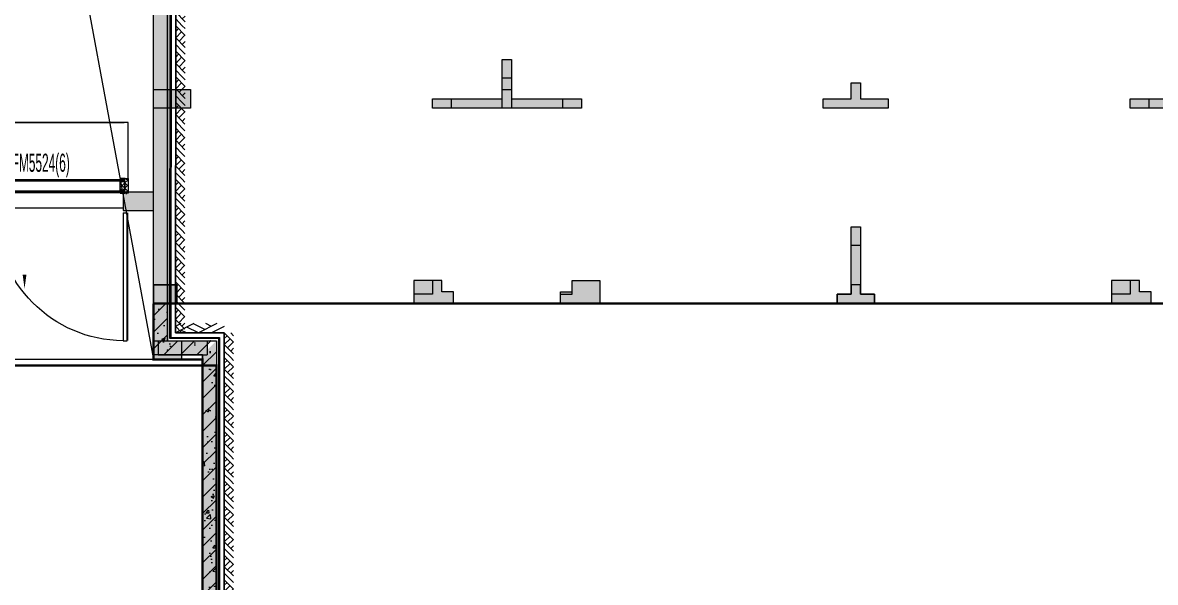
# Model space of a CAD drawing. Extents: x -264757 to 1033689, y 4049843 to 4347093.
# Drawn here: x -24865 to -511, y 4205315 to 4217349 of the extents above; entities that cross this region are included whole.
import ezdxf
from ezdxf.enums import TextEntityAlignment as Align

# ---------------------------------------------------------------- set-up
doc = ezdxf.new("R2010")
doc.units = 0
doc.header["$LTSCALE"] = 1000
doc.header["$MEASUREMENT"] = 0
doc.linetypes.add('DASH', pattern=[0.35, 0.25, -0.1])
doc.layers.add('AX-01DK-PB01$0$AX-03CK-02-PB01$0$AX-03CK-02-PB01$0$PUB_HATCH', color=8, linetype='Continuous')
doc.layers.add('AX-01DK-PB01$0$AX-03CK-02-PB01$0$人防$0$人防$0$WINDOW_TEXT', color=8, linetype='Continuous', plot=False)
doc.layers.add('无关图层', color=8, linetype='Continuous', lineweight=0)
doc.layers.add('车位归属楼栋范围线', color=7, linetype='Continuous', true_color=0x19e6c7)
doc.styles.add('AX-01DK-PB01$0$AX-03CK-02-PB01$0$人防$0$人防$0$_TCH_WINDOW', font='$ GAD E', dxfattribs={"width": 0.7, "bigfont": '$ GAD C'})
doc.styles.get("Standard").update_dxf_attribs({"font": 'gbenor.shx', "bigfont": 'gbcbig.shx'})
pattern_1 = [(45, (-345.37, -29.125), (-56.12660076, 56.12660076), []), (135, (-345.37, -29.125), (-56.12660076, -56.12660076), [])]

# ---------------------------------------------------------------- blocks, each defined once
blk = doc.blocks.new('AX-01DK-PB01$1$$LinePat$素土夯实')
at = {"layer": '无关图层'}
for p, q in [((0, -210), (210, 0)), ((120, -300), (420, 0)), ((420, 0), (608, -188)), ((495, -300), (795, 0)), ((615, 0), (705, -90)), ((315, -105), (502, -293)), ((210, -210), (300, -300)), ((705, -300), (795, -210))]:
    blk.add_line(p, q, dxfattribs=at)
blk = doc.blocks.new('ghdffg44')
at = {"layer": '无关图层'}
h = blk.add_hatch(dxfattribs=at)
h.set_pattern_fill('ANSI37', color=256, scale=50)
h.set_pattern_definition(pattern_1)
h.paths.add_polyline_path([(18259341, 53553200), (18259241, 53553200), (18259241, 53552890), (18259341, 53552890), (18259341, 53552885), (18259171, 53552885), (18259171, 53553205), (18259341, 53553205)])
h = blk.add_hatch(dxfattribs=at)
h.set_pattern_fill('ANSI37', color=256, scale=50)
h.set_pattern_definition(pattern_1)
h.paths.add_polyline_path([(18259241, 53553140), (18259341, 53553140), (18259341, 53552950), (18259241, 53552950)])
for p, q in [((18259206, 53553223), (18259206, 53553193)), ((18259171, 53552885), (18259171, 53551685)), ((18259171, 53551685), (18264926, 53551685))]:
    blk.add_line(p, q, dxfattribs=at)
for points in [[(18259341, 53553200), (18259241, 53553200), (18259241, 53552890), (18259341, 53552890), (18259341, 53552885), (18259171, 53552885), (18259171, 53553205), (18259341, 53553205)], [(18259331, 53553150), (18259336, 53553150), (18259336, 53553145), (18259246, 53553145), (18259246, 53553195), (18259336, 53553195), (18259336, 53553190), (18259331, 53553190), (18259331, 53553185), (18259341, 53553185), (18259341, 53553200), (18259241, 53553200), (18259241, 53553140), (18259341, 53553140), (18259341, 53553155), (18259331, 53553155)], [(18259241, 53553140), (18259341, 53553140), (18259341, 53552950), (18259241, 53552950)], [(18259331, 53552900), (18259336, 53552900), (18259336, 53552895), (18259246, 53552895), (18259246, 53552945), (18259336, 53552945), (18259336, 53552940), (18259331, 53552940), (18259331, 53552935), (18259341, 53552935), (18259341, 53552950), (18259241, 53552950), (18259241, 53552890), (18259341, 53552890), (18259341, 53552905), (18259331, 53552905)]]:
    blk.add_lwpolyline(points, close=True, dxfattribs=at)
for points in [[(18259256, 53553185), (18259256, 53553155)], [(18259256, 53552935), (18259256, 53552905)]]:
    blk.add_lwpolyline(points, dxfattribs=at)
blk = doc.blocks.new('*U130')
at = {"layer": '无关图层'}
for p, q in [((20, 5335), (20, -335)), ((50, 5335), (50, -335)), ((270, 5335), (270, -335)), ((300, 5335), (300, -335))]:
    blk.add_line(p, q, dxfattribs=at)
at = {"layer": '无关图层', "xscale": -1, "rotation": 90}
blk.add_blockref('ghdffg44', (53553205, 18264591), dxfattribs=at)
at = {"layer": '无关图层', "rotation": 90}
blk.add_blockref('ghdffg44', (53553205, -18259591), dxfattribs=at)
at = {"layer": '无关图层'}
blk.add_attdef('卷帘名称', text='', height=350, rotation=90, dxfattribs=at).set_placement((759, 2500), align=Align.CENTER)
blk = doc.blocks.new('SX-CK-PB001-WNC$1$20211103.13313888')
at = {"layer": '无关图层'}
h = blk.add_hatch(color=256, dxfattribs=at)
h.dxf.hatch_style = 1
h.paths.add_polyline_path([(0, 600), (400, 600), (400, 0), (0, 0)])
blk.add_lwpolyline([(0, 600), (400, 600), (400, 0), (0, 0)], close=True, dxfattribs=at)
blk.add_point((200, 300), dxfattribs=at)
blk = doc.blocks.new('AX-01DK-PB01$0$AX-03CK-02-PB01$0$人防$0$人防$0$$U_DORLIB2D$00000002')
at = {"layer": '无关图层'}
for p, q in [((-0.5, 0.545), (-0.5167, 0.545)), ((-0.5, 0.045), (-0.5, 0.545)), ((0.5, 0.045), (0.5, 0.545)), ((0.5, 0.545), (0.5167, 0.545)), ((-0.5, 0.045), (-0.5167, 0.045)), ((0.5, 0.045), (0.5167, 0.045)), ((-0.5, 0.025), (0.5, 0.025))]:
    blk.add_line(p, q, dxfattribs=at)
at = {"layer": '无关图层', "const_width": 0.00833}
for points in [[(-0.5167, 0.045), (-0.5167, 0.545)], [(0.5167, 0.045), (0.5167, 0.545)]]:
    blk.add_lwpolyline(points, dxfattribs=at)
at = {"layer": '无关图层'}
for centre, start, end in [((-0.5042, 0.0408), 0.0945, 89.5248), ((0.5042, 0.0408), 90.4752, 179.9055)]:
    blk.add_arc(centre, 0.5042, start, end, dxfattribs=at)

msp = doc.modelspace()

# ---------------------------------------------------------------- hatches: boundary and pattern name
at = {"layer": 'AX-01DK-PB01$0$AX-03CK-02-PB01$0$AX-03CK-02-PB01$0$PUB_HATCH'}
msp.add_hatch(color=256, dxfattribs=at).paths.add_polyline_path([(-22053, 4213707.1), (-22706.6, 4213707.1), (-22706.6, 4213307.1), (-22053.1, 4213307.1)])
at = {"layer": '无关图层'}
h = msp.add_hatch(dxfattribs=at)
h.set_pattern_fill('ARMORED', color=256, scale=100)
h.set_pattern_definition([(50, (-1091489.44, 3827820.52), (358.63009, -31.37607), [37.5, -412.5]), (355, (-1091489.44, 3827820.52), (-69.37567, 376.09607), [30, -330]), (100.4514, (-1091459.56, 3827817.9), (289.25469, 344.71977), [31.8701, -350.57106]), (46.1842, (-1091489.44, 3827920.52), (533.62052, -82.7595), [56.25, -618.75]), (96.6356, (-1091444.97, 3827913.63), (467.33135, 487.05894), [47.80514, -525.8565]), (351.1842, (-1091489.44, 3827920.5), (467.33097, 487.0593), [45, -495]), (21, (-1091439.44, 3827895.52), (298.453526, -201.309445), [37.5, -412.5]), (326, (-1091439.44, 3827895.52), (121.65767, 362.57502), [30, -330]), (71.4514, (-1091414.57, 3827878.75), (420.11131, 161.26525), [31.8701, -350.57106]), (37.5, (-1091489.44, 3827820.52), (6.079928, 166.446927), [0, -326, 0, -335, 0, -331.25]), (7.5, (-1091489.44, 3827820.52), (131.53477, 197.205856), [0, -191, 0, -318.5, 0, -126.25]), (327.5, (-1091600.94, 3827820.52), (266.911218, -11.277436), [0, -125, 0, -390, 0, -517.5]), (317.5, (-1091650.94, 3827820.52), (291.593085, 50.05249), [0, -162.5, 0, -259, 0, -367.5]), (45, (-1091489.44, 3827820.52), (-176.776695, 176.776695), [])])
h.paths.add_polyline_path([(-22053, 4223808), (5608, 4223808), (5608, 4223558), (-21753, 4223558), (-21752.7, 4211308), (-22053, 4211308)])
for points in [[(-22049.6, 4210208), (-21749.6, 4210508), (-21748.7, 4223709.5), (-22048.7, 4223709.5)], [(-14552.4, 4216158), (-14552.4, 4216558), (-14352.4, 4216558), (-14352.4, 4216158)], [(-22053, 4215907.9), (-21252.9, 4215907.9), (-21252.9, 4215507.9), (-22053, 4215507.9)], [(-14552.4, 4215908), (-14352.4, 4215908), (-14352.4, 4215508), (-14552.4, 4215508)], [(-6852.4, 4215708), (-6252.4, 4215708), (-6252.4, 4215508), (-7652.4, 4215508), (-7652.4, 4215708), (-7052.4, 4215708), (-7052.4, 4216058), (-6852.4, 4216058)], [(-15652.4, 4215508), (-16052.4, 4215508), (-16052.4, 4215708), (-15652.4, 4215708)], [(-13252.4, 4215708), (-12852.4, 4215708), (-12852.4, 4215508), (-13252.4, 4215508)], [(-652.4, 4215508), (-1052.4, 4215508), (-1052.4, 4215708), (-652.4, 4215708)], [(-7052.4, 4212958), (-6852.4, 4212958), (-6852.4, 4212558), (-7052.4, 4212558)], [(-7052.4, 4212558), (-7052.4, 4212958), (-6852.4, 4212958), (-6852.4, 4212558)], [(-21553, 4211308), (-22053, 4211308), (-22053, 4211708), (-21553, 4211708)], [(-21552.7, 4211308), (-22052.7, 4211308), (-22052.7, 4211708), (-21552.7, 4211708)], [(-15602, 4211308), (-15602, 4211558), (-15852, 4211558), (-15852, 4211808), (-16052, 4211808), (-16452, 4211808), (-16452, 4211308), (-16052, 4211308)], [(-13302.4, 4211308), (-13302.4, 4211558), (-13052.4, 4211558), (-13052.4, 4211808), (-12852.4, 4211808), (-12452.4, 4211808), (-12452.4, 4211308), (-12852.4, 4211308)], [(-6852.4, 4211508), (-6852.4, 4211708), (-7052.4, 4211708), (-7052.4, 4211508), (-7352.4, 4211508), (-7352.4, 4211308), (-6552.4, 4211308), (-6552.4, 4211508)], [(-602, 4211308), (-602, 4211558), (-852, 4211558), (-852, 4211808), (-1052, 4211808), (-1452, 4211808), (-1452, 4211308), (-1052, 4211308)], [(-21949.6, 4210208), (-20899.6, 4210208), (-20899.6, 4210508), (-21949.6, 4210508)], [(-20699.6, 4210508), (-20999.6, 4210208), (-20999.6, 4195863.1), (-20699.6, 4195563.1)]]:
    msp.add_hatch(color=256, dxfattribs=at).paths.add_polyline_path(points)
h = msp.add_hatch(color=256, dxfattribs=at)
h.dxf.hatch_style = 1
h.paths.add_polyline_path([(-16052.4, 4215708), (-14552.4, 4215708), (-14552.4, 4216558), (-14352.4, 4216558), (-14352.4, 4215708), (-12852.4, 4215708), (-12852.4, 4215508), (-16052.4, 4215508)])
h = msp.add_hatch(color=256, dxfattribs=at)
h.dxf.hatch_style = 1
h.paths.add_polyline_path([(-1052.4, 4215708), (447.6, 4215708), (447.6, 4216558), (647.6, 4216558), (647.6, 4215708), (2147.6, 4215708), (2147.6, 4215508), (-1052.4, 4215508)])
h = msp.add_hatch(color=256, dxfattribs=at)
h.dxf.hatch_style = 1
h.paths.add_polyline_path([(-22050, 4215907.9), (-21803, 4215907.9), (-21252.9, 4215907.9), (-21252.9, 4215507.9), (-22053, 4215507.9)])
h = msp.add_hatch(color=256, dxfattribs=at)
h.dxf.hatch_style = 1
h.paths.add_polyline_path([(-7652.4, 4215708), (-7052.4, 4215708), (-7052.4, 4216058), (-6852.4, 4216058), (-6852.4, 4215708), (-6252.4, 4215708), (-6252.4, 4215508), (-7652.4, 4215508)])
h = msp.add_hatch(color=256, dxfattribs=at)
h.dxf.hatch_style = 1
h.paths.add_polyline_path([(-7352.4, 4211508), (-7052.4, 4211508), (-7052.4, 4212958), (-6852.4, 4212958), (-6852.4, 4211508), (-6552.4, 4211508), (-6552.4, 4211308), (-7352.4, 4211308)])
h = msp.add_hatch(color=256, dxfattribs=at)
h.dxf.hatch_style = 1
h.paths.add_polyline_path([(-21802.6, 4211708), (-22052.8, 4211708), (-22053, 4211308), (-21552.7, 4211308), (-21552.7, 4211708), (-21802.9, 4211708)])
h = msp.add_hatch(color=256, dxfattribs=at)
h.dxf.hatch_style = 1
h.paths.add_polyline_path([(-15602, 4211308), (-15602, 4211558), (-15852, 4211558), (-15852, 4211808), (-16052, 4211808), (-16052, 4211508), (-16452, 4211508), (-16452, 4211308), (-16052, 4211308)])
h = msp.add_hatch(color=256, dxfattribs=at)
h.dxf.hatch_style = 1
h.paths.add_polyline_path([(-13302.4, 4211308), (-13302.4, 4211508), (-13052.4, 4211508), (-13052.4, 4211808), (-12852.4, 4211808), (-12452.4, 4211808), (-12452.4, 4211308), (-12852.4, 4211308)])
h = msp.add_hatch(color=256, dxfattribs=at)
h.dxf.hatch_style = 1
h.paths.add_polyline_path([(-602, 4211308), (-602, 4211558), (-852, 4211558), (-852, 4211808), (-1052, 4211808), (-1052, 4211508), (-1452, 4211508), (-1452, 4211308), (-1052, 4211308)])
h = msp.add_hatch(dxfattribs=at)
h.set_pattern_fill('钢筋混凝土', color=256, scale=100)
h.set_pattern_definition([(45, (-4e-05, 0.0001), (-176.776695, 176.776695), []), (50, (-4e-05, 0.0001), (717.26018, -62.752135), [75, -825]), (355, (-4e-05, 0.0001), (-138.75133, 752.19213), [60, -660]), (100.4514, (59.8, -5.2), (578.50938, 689.43954), [63.74019, -701.14211]), (46.1842, (-4e-05, 200), (1067.24105, -165.51901), [112.5, -1237.5]), (96.6356, (88.9, 186.2), (934.6627, 974.11787), [95.6103, -1051.713]), (351.1842, (-4e-05, 200), (934.66195, 974.1186), [90, -990]), (21, (100, 150), (596.90705, -402.61889), [75, -825]), (326, (100, 150), (243.31533, 725.15005), [60, -660]), (71.4514, (149.74, 116.45), (840.22263, 322.5305), [63.74019, -701.14211]), (37.5, (-4e-05, 0.0001), (12.159855, 332.893854), [0, -652, 0, -670, 0, -662.5]), (7.5, (-4e-05, 0.0001), (263.069537, 394.411712), [0, -382, 0, -637, 0, -252.5]), (327.5, (-223, 0.0001), (533.822436, -22.554872), [0, -250, 0, -780, 0, -1035]), (317.5, (-323, 0.0001), (583.18617, 100.10498), [0, -325, 0, -518, 0, -735])])
h.paths.add_polyline_path([(-21749.6, 4211308), (-21749.6, 4210508), (-20699.6, 4210508), (-20699.6, 4195813), (-20999.6, 4195813), (-20999.6, 4195863), (-20999.6, 4210208), (-22049.6, 4210208), (-22049.6, 4211308)])

# ---------------------------------------------------------------- linework, layer by layer
for p, q in [((-25497.5, 4228708.1), (-22049.6, 4210108)), ((-22049.6, 4210208), (-22048.7, 4223709.5)), ((-21749.6, 4210508), (-21748.7, 4223709.5)), ((-22058.7, 4223509.4), (-22058.7, 4210108)), ((-21699.9, 4210558), (-21685, 4223458)), ((-21675.1, 4223448), (-21689.9, 4210568)), ((-21665.1, 4223438), (-21679.9, 4210578)), ((-21579.8, 4210678), (-21565.2, 4223338)), ((-21565.2, 4223338), (-21579.8, 4210678)), ((-28856.7, 4213708), (-22153, 4213708)), ((-22053, 4213707.1), (-22706.6, 4213707.1)), ((-22706.6, 4213707.1), (-22706.6, 4213307.1)), ((-22053.1, 4213307.1), (-22053, 4213707.1)), ((-22706.6, 4213307.1), (-22053.1, 4213307.1)), ((-21949.6, 4210508), (-20899.6, 4210508)), ((-21949.6, 4210508), (-21949.6, 4210208)), ((-20649.9, 4210558), (-21699.9, 4210558)), ((-21689.9, 4210568), (-20639.9, 4210568)), ((-21679.9, 4210578), (-20629.9, 4210578)), ((-20529.9, 4210678), (-21579.8, 4210678)), ((-21579.8, 4210678), (-20529.9, 4210678)), ((-20899.6, 4210508), (-20899.6, 4210208)), ((-20699.6, 4210508), (-20699.6, 4195563.1)), ((-20649.9, 4195408), (-20649.9, 4210558)), ((-20639.9, 4210568), (-20639.9, 4195398)), ((-20629.9, 4210578), (-20629.9, 4195388)), ((-20529.9, 4195288), (-20529.9, 4210678)), ((-20529.9, 4210678), (-20529.9, 4195288)), ((-22058.7, 4210108), (-28854.9, 4210108)), ((-21949.6, 4210208), (-20899.6, 4210208)), ((-20999.6, 4210208), (-20999.6, 4195863.1))]:
    msp.add_line(p, q, dxfattribs=at)
for points in [[(-22053, 4223808), (5608, 4223808), (5608, 4223558), (-21753, 4223558), (-21752.7, 4211308), (-22053, 4211308)], [(-16052.4, 4215708), (-14552.4, 4215708), (-14552.4, 4216558), (-14352.4, 4216558), (-14352.4, 4215708), (-12852.4, 4215708), (-12852.4, 4215508), (-16052.4, 4215508)], [(-14552.4, 4216158), (-14552.4, 4216558), (-14352.4, 4216558), (-14352.4, 4216158)], [(-1052.4, 4215708), (447.6, 4215708), (447.6, 4216558), (647.6, 4216558), (647.6, 4215708), (2147.6, 4215708), (2147.6, 4215508), (-1052.4, 4215508)], [(-22050, 4215907.9), (-21803, 4215907.9), (-21803, 4215907.9), (-21252.9, 4215907.9), (-21252.9, 4215507.9), (-22053, 4215507.9)], [(-22053, 4215907.9), (-21252.9, 4215907.9), (-21252.9, 4215507.9), (-22053, 4215507.9)], [(-14552.4, 4215908), (-14352.4, 4215908), (-14352.4, 4215508), (-14552.4, 4215508)], [(-7652.4, 4215708), (-7052.4, 4215708), (-7052.4, 4216058), (-6852.4, 4216058), (-6852.4, 4215708), (-6252.4, 4215708), (-6252.4, 4215508), (-7652.4, 4215508)], [(-6852.4, 4215708), (-6252.4, 4215708), (-6252.4, 4215508), (-7652.4, 4215508), (-7652.4, 4215708), (-7052.4, 4215708), (-7052.4, 4216058), (-6852.4, 4216058)], [(-15652.4, 4215508), (-16052.4, 4215508), (-16052.4, 4215708), (-15652.4, 4215708)], [(-13252.4, 4215708), (-12852.4, 4215708), (-12852.4, 4215508), (-13252.4, 4215508)], [(-652.4, 4215508), (-1052.4, 4215508), (-1052.4, 4215708), (-652.4, 4215708)], [(-7352.4, 4211508), (-7052.4, 4211508), (-7052.4, 4212958), (-6852.4, 4212958), (-6852.4, 4211508), (-6552.4, 4211508), (-6552.4, 4211308), (-7352.4, 4211308)], [(-7052.4, 4212958), (-6852.4, 4212958), (-6852.4, 4212558), (-7052.4, 4212558)], [(-7052.4, 4212558), (-7052.4, 4212958), (-6852.4, 4212958), (-6852.4, 4212558)], [(-21552.7, 4211308), (-21552.7, 4211708), (-21802.9, 4211708), (-21802.6, 4211708), (-22052.8, 4211708), (-22053, 4211308)], [(-21553, 4211308), (-22053, 4211308), (-22053, 4211708), (-21553, 4211708)], [(-21552.7, 4211308), (-22052.7, 4211308), (-22052.7, 4211708), (-21552.7, 4211708)], [(-15602, 4211308), (-15602, 4211558), (-15852, 4211558), (-15852, 4211808), (-16052, 4211808), (-16052, 4211508), (-16452, 4211508), (-16452, 4211308), (-16052, 4211308)], [(-15602, 4211308), (-15602, 4211558), (-15852, 4211558), (-15852, 4211808), (-16052, 4211808), (-16052, 4211808), (-16452, 4211808), (-16452, 4211308), (-16052, 4211308)], [(-13302.4, 4211308), (-13302.4, 4211508), (-13052.4, 4211508), (-13052.4, 4211808), (-12852.4, 4211808), (-12852.4, 4211808), (-12452.4, 4211808), (-12452.4, 4211308), (-12852.4, 4211308)], [(-13302.4, 4211308), (-13302.4, 4211558), (-13052.4, 4211558), (-13052.4, 4211808), (-12852.4, 4211808), (-12852.4, 4211808), (-12452.4, 4211808), (-12452.4, 4211308), (-12852.4, 4211308)], [(-6852.4, 4211508), (-6852.4, 4211708), (-7052.4, 4211708), (-7052.4, 4211508), (-7352.4, 4211508), (-7352.4, 4211308), (-6552.4, 4211308), (-6552.4, 4211508)], [(-602, 4211308), (-602, 4211558), (-852, 4211558), (-852, 4211808), (-1052, 4211808), (-1052, 4211508), (-1452, 4211508), (-1452, 4211308), (-1052, 4211308)], [(-602, 4211308), (-602, 4211558), (-852, 4211558), (-852, 4211808), (-1052, 4211808), (-1052, 4211808), (-1452, 4211808), (-1452, 4211308), (-1052, 4211308)], [(-21749.6, 4211308), (-21749.6, 4210508), (-20699.6, 4210508), (-20699.6, 4195813), (-20699.6, 4195813), (-20699.6, 4195813), (-20999.6, 4195813), (-20999.6, 4195863), (-20999.6, 4195863), (-20999.6, 4210208), (-22049.6, 4210208), (-22049.6, 4211308)]]:
    msp.add_lwpolyline(points, close=True, dxfattribs=at)
msp.add_lwpolyline([(-24824.4, 4213255.3, 0, 0, 0), (-24824.4, 4211627, 0, 80, 0), (-24824.4, 4211927, 0, 0, 0)], format="xyseb", dxfattribs=at)
msp.add_lwpolyline([(-24824.4, 4213255.3, 0, 0, 0), (-24824.4, 4211627, 0, 80, 0), (-24824.4, 4211927, 0, 0, 0)], format="xyseb", dxfattribs=at)
at = {"layer": '车位归属楼栋范围线', "linetype": 'DASH', "ltscale": 5}
for points in [[(-22049.6, 4211308, 50, 50, 0), (23147.4, 4211308, 50, 50, 0), (23147.6, 4218108, 50, 50, 0), (23847.6, 4218108, 50, 50, 0), (23847.6, 4219408, 50, 50, 0), (23147.6, 4219408, 50, 50, 0), (23147.6, 4225008, 50, 50, 0), (19047.4, 4225008, 50, 50, 0), (19047.4, 4223808, 50, 50, 0), (16997.4, 4223808, 50, 50, 0), (16997.4, 4226188, 50, 50, 0), (14047.2, 4226188, 50, 50, 0), (14047.2, 4223808, 50, 50, 0), (12047.6, 4223808, 50, 50, 0), (12047.6, 4225008, 50, 50, 0), (5655.4, 4225008.1, 50, 50, 0), (5655.4, 4244914.1, 50, 50, 0), (-13339.7, 4244914.1, 50, 50, 0), (-13339.7, 4240463.8, 50, 50, 0), (-18028.6, 4240463.8, 50, 50, 0), (-18028.6, 4233340, 50, 50, 0), (-28653.9, 4233340, 50, 50, 0)], [(-20699.6, 4195863.1, 50, 50, 0), (-20699.6, 4209978.5, 50, 50, 0), (-28984.8, 4209978.5, 50, 50, 0), (-28984.8, 4215708.1, 50, 50, 0), (-44211.4, 4215708.1, 50, 50, 0), (-44211.4, 4221108.1, 50, 50, 0), (-47882.9, 4221108.1, 50, 50, 0), (-47882.9, 4216166.4, 50, 50, 0), (-53065.2, 4216166.4, 50, 50, 0), (-53065.2, 4209762.5, 50, 50, 0), (-54403.6, 4209762.5, 50, 50, 0), (-54403.6, 4198483.2, 50, 50, 0)], [(-20999.6, 4204506.1, 50, 50, 0), (-20999.6, 4210107.4, 50, 50, 0), (-22053, 4210107.4, 50, 50, 0), (-22053, 4211308, 0, 0, 0)]]:
    msp.add_lwpolyline(points, format="xyseb", dxfattribs=at)

# ---------------------------------------------------------------- block references
at = {"layer": '无关图层', "yscale": 0.6666666666666666, "zscale": 0.6666666666666666}
for p, xscale, rotation in [((-21572.1, 4217283.2), 0.6923692009873446, 89.93404564339565), ((-21572.8, 4216732.8), 0.6923692009873446, 89.93404564339565), ((-21573.4, 4216182.4), 0.6923692009873446, 89.93404564339565), ((-21574.1, 4215631.9), 0.6923692009873446, 89.93404564339565), ((-21574.7, 4215081.5), 0.6923692009873446, 89.93404564339565), ((-21575.3, 4214531.1), 0.6923692009873446, 89.93404564339565), ((-21576, 4213980.6), 0.6923692009873446, 89.93404564339565), ((-21576.6, 4213430.2), 0.6923692009873446, 89.93404564339565), ((-21577.2, 4212879.8), 0.6923692009873446, 89.93404564339565), ((-21577.9, 4212329.3), 0.6923692009873446, 89.93404564339565), ((-21578.5, 4211778.9), 0.6923692009873446, 89.93404564339565), ((-21579.1, 4211228.5), 0.6923692009873446, 89.93404564339565), ((-21579.8, 4210678), 0.6923692009873446, 89.93404564339565), ((-20529.9, 4210678), 1.320508423604167, 180), ((-20529.9, 4210147.3), 0.6675341574488838, 90), ((-20529.9, 4209616.6), 0.6675341574488838, 90), ((-20529.9, 4209086), 0.6675341574488838, 90), ((-20529.9, 4208555.3), 0.6675341574488838, 90), ((-20529.9, 4208024.6), 0.6675341574488838, 90), ((-20529.9, 4207493.9), 0.6675341574488838, 90), ((-20529.9, 4206963.2), 0.6675341574488838, 90), ((-20529.9, 4206432.5), 0.6675341574488838, 90), ((-20529.9, 4205901.8), 0.6675341574488838, 90), ((-20529.9, 4205371.1), 0.6675341574488838, 90), ((-20529.9, 4204840.4), 0.6675341574488838, 90)]:
    msp.add_blockref('AX-01DK-PB01$1$$LinePat$素土夯实', p, dxfattribs=dict(at, xscale=xscale, rotation=rotation))
at = {"layer": '无关图层', "rotation": 90}
for name, p in [('*U130', (-23017.3, 4213679.7)), ('SX-CK-PB001-WNC$1$20211103.13313888', (-21449.6, 4210108))]:
    msp.add_blockref(name, p, dxfattribs=at)
at = {"layer": '无关图层'}
ref = msp.add_blockref('AX-01DK-PB01$0$AX-03CK-02-PB01$0$人防$0$人防$0$$U_DORLIB2D$00000002', (-25456.6, 4213507.5), dxfattribs=dict(at, xscale=5500, yscale=-5500, zscale=400, rotation=359.9934994618055))
ref.add_attrib('A', 'NSFM5524(6)', (-25456.6, 4214141.7), dxfattribs={"layer": 'AX-01DK-PB01$0$AX-03CK-02-PB01$0$人防$0$人防$0$WINDOW_TEXT', "height": 390, "rotation": 359.9935, "style": 'AX-01DK-PB01$0$AX-03CK-02-PB01$0$人防$0$人防$0$_TCH_WINDOW', "width": 0.49})

doc.saveas('drawing.dxf')
